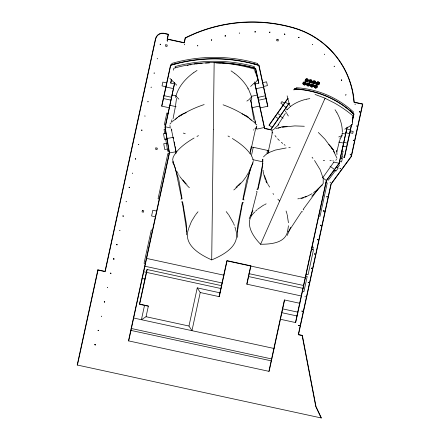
<?xml version="1.0" encoding="UTF-8"?>
<svg xmlns="http://www.w3.org/2000/svg" width="440" height="440" viewBox="0 0 440 440"><rect width="100%" height="100%" fill="white"/><g stroke="black" fill="none" stroke-linecap="round" stroke-linejoin="round"><path stroke-width="0.66" d="M235.598 229.389C241.131 245.471 223.801 254.837 211.712 259.897L213.323 129.514M213.323 129.421L214.126 64.433M214.132 63.943L214.148 62.607L220.44 62.893A149.397 145.31 0.7 0 1 254.315 69.086L257.989 79.448L254.887 83.144L253.308 83.484M303.248 84.502L303.215 84.288A1.084 1.04 64.7 0 0 303.039 83.913M305.69 81.488L305.454 81.092A1.084 1.04 64.7 0 0 305.283 80.718L305.223 80.108A1.084 1.04 -75.3 0 0 305.327 79.712L305.673 79.206A1.084 1.04 -35.3 0 0 306.009 78.969L306.598 78.804A1.084 1.04 4.7 0 0 307.01 78.837L307.566 79.09A1.084 1.04 44.7 0 0 307.863 79.382L308.127 79.937A1.084 1.04 84.7 0 0 308.159 80.344L308.011 80.938A1.084 1.04 -55.3 0 0 307.775 81.274L307.274 81.631A1.084 1.04 -15.3 0 0 306.878 81.741L306.268 81.692A1.084 1.04 24.7 0 0 305.894 81.521L305.492 81.307M307.192 85.707L307.411 85.739M311.339 80.118A1.084 1.04 44.7 0 0 311.625 80.41L311.889 80.96A1.084 1.04 84.7 0 0 311.927 81.373L311.773 81.961A1.084 1.04 -55.3 0 0 311.536 82.302L311.041 82.66A1.084 1.04 -15.3 0 0 310.64 82.764L310.035 82.72A1.084 1.04 24.7 0 0 309.661 82.544L309.221 82.115A1.084 1.04 64.7 0 0 309.045 81.741L308.99 81.13A1.084 1.04 -75.3 0 0 309.095 80.734L309.441 80.229A1.084 1.04 -35.3 0 0 309.777 79.992M311.553 86.933A1.084 1.04 24.7 0 0 311.185 86.763L310.745 86.334A1.084 1.04 64.7 0 0 310.569 85.96L310.514 85.355A1.084 1.04 -75.3 0 0 310.618 84.953L310.965 84.447A1.084 1.04 -35.3 0 0 311.3 84.211L311.889 84.046A1.084 1.04 4.7 0 0 312.301 84.084L312.857 84.337A1.084 1.04 44.7 0 0 313.148 84.629L313.412 85.179A1.084 1.04 84.7 0 0 313.451 85.591L313.297 86.185A1.084 1.04 -55.3 0 0 313.06 86.521M315.695 82.401L315.541 82.989A1.084 1.04 -55.3 0 0 315.304 83.325L314.809 83.683A1.084 1.04 -15.3 0 0 314.408 83.787L313.797 83.743A1.084 1.04 24.7 0 0 313.423 83.567L312.989 83.138A1.084 1.04 64.7 0 0 312.812 82.77L312.752 82.159A1.084 1.04 -75.3 0 0 312.862 81.758L313.203 81.257A1.084 1.04 -35.3 0 0 313.544 81.015L314.132 80.856A1.084 1.04 4.7 0 0 314.545 80.889L315.101 81.142A1.084 1.04 44.7 0 0 315.392 81.433M315.32 87.962A1.084 1.04 24.7 0 0 314.947 87.791L314.512 87.362A1.084 1.04 64.7 0 0 314.336 86.988L314.276 86.378A1.084 1.04 -75.3 0 0 314.386 85.982L314.732 85.476A1.084 1.04 -35.3 0 0 315.068 85.239L315.656 85.074A1.084 1.04 4.7 0 0 316.069 85.107L316.624 85.36A1.084 1.04 44.7 0 0 316.916 85.651L317.18 86.207A1.084 1.04 84.7 0 0 317.218 86.614L317.064 87.208M316.965 84.562L317.185 84.59A1.084 1.04 24.7 0 1 317.559 84.766L318.17 84.816A1.084 1.04 -15.3 0 1 318.566 84.706L319.072 84.359A1.084 1.04 -55.3 0 1 319.303 84.018L319.462 83.424A1.084 1.04 84.7 0 1 319.423 83.017L319.165 82.462A1.084 1.04 44.7 0 1 318.868 82.17L318.318 81.912A1.084 1.04 4.7 0 1 317.906 81.879L317.312 82.038A1.084 1.04 -35.3 0 1 316.976 82.28M186.351 234.845L186.632 225.368L182.584 201.751M274.527 128.997L274.549 128.639M296.153 88.99L296.247 87.736L300.069 88.011A93.368 93.368 0 0 1 350.664 109.461L353.518 112.019L352.682 112.954M339.9 138.342L341.671 136.862L342.221 133.711M303.424 84.678L303.644 84.711A1.084 1.04 24.7 0 1 304.018 84.882C304.75 85.927 304.37 80.977 305.327 82.286A1.084 1.04 44.7 0 0 305.618 82.577L305.882 83.127A1.084 1.04 84.7 0 0 305.921 83.54L305.767 84.134M306.548 81.978L306.686 80.278L307.401 78.727M308.072 86.201C307.989 85.679 308.49 82.319 309.095 83.314A1.084 1.04 44.7 0 0 309.386 83.6L309.65 84.156A1.084 1.04 84.7 0 0 309.683 84.568L309.534 85.157A1.084 1.04 -55.3 0 0 309.298 85.498L308.798 85.85A1.084 1.04 -15.3 0 0 308.402 85.96L307.791 85.91A1.084 1.04 24.7 0 0 307.417 85.739M310.316 83.006C310.233 82.484 310.734 79.129 311.333 80.118M311.559 86.939C312.384 87.654 311.647 84.321 312.692 83.969M314.077 84.029C312.966 82.962 315.722 80.79 315.656 81.983A1.084 1.04 84.7 0 0 315.695 82.396M315.32 87.962C316.151 88.682 315.414 85.349 316.459 84.997M315.733 86.68L315.293 84.898M317.845 85.052L318.104 83.297M262.895 159.704L261.586 174.059L257.928 189.426M315.398 81.439L315.7 81.769M250.113 153.692L255.173 130.735L256.817 126.638M288.437 225.753L287.683 230.989M304.304 85.173L304.629 84.937A1.084 1.04 -15.3 0 1 305.025 84.826C305.745 84.645 302.99 82.286 304.359 82A1.084 1.04 4.7 0 0 304.772 82.033L305.162 81.922M316.971 82.28L316.586 82.379L317.999 83.402L318.703 81.802M314.936 80.779L314.248 82.368L312.521 82.484M135.751 158.978L135.449 158.548L135.305 159.022M138.375 144.375C139.123 144.738 138.138 144.666 138.826 144.331M148.049 101.822C147.659 100.848 148.544 101.695 147.774 101.855M157.476 58.762C157.135 58.586 156.998 58.68 157.448 58.823M175.648 97.554C177.7 87.389 185.125 78.986 193.27 72.925M176.512 98.357L175.439 106.442L173.063 118.657M225.5 35.976L225.203 35.679L225.055 36.036M284.9 34.249L284.603 33.952L284.455 34.309M312.329 44.561C312.879 44.413 312.648 44.869 312.395 44.451M356.301 126.06C356.692 126.165 356.708 126.242 356.367 125.95M305.432 84.865L305.531 84.475A1.084 1.04 -55.3 0 1 305.762 84.139M311.839 87.225L312.164 86.988A1.084 1.04 -15.3 0 1 312.56 86.878L313.06 86.526M315.607 88.248L315.925 88.011A1.084 1.04 -15.3 0 1 316.327 87.901L316.827 87.555A1.084 1.04 -55.3 0 1 317.059 87.213M178.415 116.584L178.475 116.21M254.958 31.631L255.063 32.114L255.426 31.779M269.467 32.159L269.803 32.522L269.946 32.049M237.325 231.974L242.6 202.615L243.551 202.791M252.681 164.005L253.297 160.633M252.532 164.186L252.78 162.85L246.604 180.466L242.836 199.617M316.833 84.387L316.756 84.167A1.084 1.04 64.7 0 0 316.58 83.793L316.52 83.182A1.084 1.04 -75.3 0 0 316.624 82.786L316.586 82.379M323.197 183.266L323.208 178.668M171.859 119.818L171.639 122.128M242.264 202.488L237.639 226.001L237.688 237.336M262.911 163.196L257.631 189.365L256.861 189.211M250.135 151.976L251.246 146.773M272.151 131.005L271.981 134.574L267.872 153.549M77.434 365.063L98.038 270.111L105.188 271.662L155.683 38.94A7.062 7.062 0 0 1 163.674 33.456L168.185 34.436L167.151 39.204L184.316 42.928L185.372 38.038L193.672 34.183A149.27 149.27 0 0 1 293.409 27.935A83.903 83.903 0 0 1 352.897 93.72L354.002 102.328L362.511 104.175L351.197 156.332L330.952 183.997L298.249 334.73L302.143 335.577L315.777 406.604L321.123 417.934M177.738 63.151L170.522 65.115L161.623 106.123L169.252 107.778M161.865 106.172L170.731 65.312L177.793 63.388A153.681 153.681 0 0 1 251.719 63.465L258.781 65.406L267.647 106.271M171.452 79.25L170.621 83.061L174.438 83.892M173.415 70.191L173.833 68.261L178.673 66.941A150.018 150.018 0 0 1 250.833 67.017L255.673 68.349L258.885 83.149L255.068 83.974M170.863 83.116L171.688 79.299M284.62 299.998L269.132 371.377L128.475 340.857L169.252 152.911L164.967 127.545L174.713 82.621M128.711 340.912L169.505 152.916L165.215 127.545L174.614 83.067M147.197 269.533L139.695 304.101L148.385 305.987L146.053 316.718L141.411 319.704L144.518 305.399M197.241 287.881L200.233 292.523L191.956 330.671L188.969 326.029L197.241 287.881L220.132 292.848M219.065 296.61L226.875 260.612L250.954 265.837L246.972 284.191M251.383 155.887L253.253 147.279L268.889 150.706M266.695 154.357L267.553 150.381M250.663 266.024L246.73 284.141L301.461 296.016M268.895 371.327L284.383 299.943L299.877 303.309M295.455 322.536L326.288 180.45L339.053 163.224L346.968 127.886M347.144 127.067L339.279 163.328L326.502 180.609L295.697 322.591L280.434 319.281M312.73 249.838L313.302 247.187L312.109 246.928M341.577 158.482L343.145 151.256L341.952 150.997M344.322 157.35L351.423 124.63M352.259 120.769L353.689 114.18L349.695 110.611A91.867 91.867 0 0 0 299.915 89.507L294.569 89.117L293.975 89.969M351.659 124.68L344.559 157.399L341.935 156.833M352.209 122.128L353.958 114.092L349.855 110.424M268.444 152.427L268.868 150.502M303.034 83.908L302.979 83.303A1.084 1.04 -75.3 0 0 303.083 82.901L303.43 82.401A1.084 1.04 -35.3 0 0 303.77 82.165M188.705 228.289L191.455 221.419L195.377 215.083M250.448 168.586L243.199 199.7L244.145 199.92M188.584 228.806C182.655 244.745 199.749 254.54 211.712 259.897M336.853 151.745L338.839 143.473M262.46 161.013L262.79 159.681M262.493 160.496L262.829 159.181M250.938 215.804L257.092 191.714L256.333 191.521M333.245 149.941L333.322 149.644M254.023 67.898L254.37 66.644L251.147 65.758A151.316 151.316 0 0 0 178.36 65.681L175.142 66.561L175.483 67.81M257.339 64.757L257.68 63.509L252.087 61.974A155.221 155.221 0 0 0 177.424 61.892L171.831 63.415L172.172 64.669M339.031 142.852L340.362 138.501M287.645 231.193C285.263 243.326 270.485 244.228 260.596 244.255C252.401 235.978 243.348 221.854 254.782 212.014M252.126 164.428L248.941 171.831M255.178 123.156L255.013 120.841M315.876 86.581L316.729 87.939M154.198 73.238C154.006 72.397 154.611 72.864 154.049 73.276M145.035 116.039C144.672 115.731 144.694 115.836 144.947 116.127M184.69 44.721C184.239 44.528 184.454 44.429 184.602 44.809M132.621 173.256C132.347 172.986 132.182 173.052 132.583 173.305M255.387 31.905L255.03 32.054L254.975 31.669M350.119 154.605C350.664 155.48 350.218 153.604 350.466 154.979M317.488 239.492L317.851 239.377L317.895 239.822M317.911 239.74L317.702 239.371L317.449 239.751M287.221 235.411L290.653 227.266M260.596 244.255L324.473 99.55M324.539 99.396L325.072 98.197L315.068 94.446M225.506 36.063L225.203 35.635L225.055 36.108M284.906 34.342L284.603 33.913L284.455 34.381M249.189 218.62L252.89 210.595M316.784 84.568L318.043 83.226M311.735 268.378L311.432 267.949L311.284 268.416M248.727 89.623L251.642 96.932L251.774 98.494L250.476 101.041M303.77 82.159L303.996 81.824M307.06 85.536L306.977 85.311A1.084 1.04 64.7 0 0 306.807 84.937L306.746 84.326A1.084 1.04 -75.3 0 0 306.851 83.93L307.197 83.424A1.084 1.04 -35.3 0 0 307.533 83.188L308.127 83.022A1.084 1.04 4.7 0 0 308.534 83.061L308.924 82.946M309.782 79.987L310.365 79.827A1.084 1.04 4.7 0 0 310.777 79.866L311.168 79.75M322.718 177.76L333.966 161.937M285.312 111.98L285.94 110.924M285.318 113.498L277.932 125.032M248.666 172.403L246.021 176.858M288.497 231.655L301.774 211.437L302.429 211.865M321.948 185.284L323.07 183.59M274.841 128.205L278.795 124.669M287.859 98.252L268.994 125.136L272.19 127.38M293.816 89.771L294.454 88.864L299.937 89.265M269.192 125.279L288.062 98.395M254.606 81.851L264.688 128.315L270.628 129.608L289.157 103.202M309.755 83.771L308.176 84.463L307.01 85.712M335.83 160.331L336.485 159.406M245.718 177.287L242.985 180.978L238.502 185.801M305.486 81.488L306.652 80.239L308.341 80.713M313.016 83.54L314.204 82.28L315.87 82.764M310.777 86.735L312.026 85.536L311.531 83.875M317.851 83.364L319.534 82.621M318.115 189.03L303.149 209.462L303.782 209.924M335.467 170.533L328.29 180.24L327.311 179.514M337.464 167.838L339.46 165.138L338.476 164.412M263.478 156.904L266.09 154.347M197.791 45.551C197.472 46.536 198.077 45.788 197.511 45.54M211.398 39.848L211.398 40.188M129.135 187.264L129.498 187.644M101.547 316.349C101.167 316.041 101.376 316.025 101.437 316.409M324.395 54.23C324.957 54.362 324.478 54.626 324.506 54.169M341.704 80.284L341.358 80.284L341.655 79.899M308.215 282.354L308.236 282.772L308.632 282.678M302.049 310.882L301.972 311.256L302.357 311.311M176.957 151.431C174.84 154.347 171.512 157.856 173.102 161.75M170.973 122.892L169.961 124.009M198.006 211.772L195.723 214.577M175.56 119.29L177.458 117.266M160.072 44.237L160.567 44.259L160.232 44.66M167.073 40.722L167.524 40.678L167.448 41.123M314.402 253.71L314.584 254.205L314.804 253.726M308.198 282.32L308.561 282.7M302.011 310.965L302.033 311.377L302.423 311.289M251.642 96.932L248.941 99.622M311.79 196.224L321.981 185.075M321.986 184.971L316.272 190.542M287.32 109.406L289.779 107.113M177.177 151.146C181.929 145.75 187.902 141.642 194.062 138.023M303.243 84.684L304.447 83.474L305.993 82.742M309.254 82.517L310.453 81.301L311.999 80.575M314.545 87.758L315.744 86.548L317.29 85.817M315.645 86.647L317.394 86.983M240.559 183.051L235.823 187.44M254.964 128.656L255.767 127.859M250.602 86.477L253.16 84.04M236.258 187.907L237.606 186.643M255.503 211.216L257.109 209.77M171.98 121.946L172.414 121.578M235.807 188.331L233.805 189.943M307.675 81.67L306.686 80.278L308.231 79.547M313.522 84.793L311.944 85.487L312.966 86.917M172.871 121.121L178.024 117.194M160.193 44.176L160.38 44.627M167.145 40.7L167.437 41.085M126.082 201.531C126.297 202.081 126.11 201.762 126.324 201.531M123.25 215.804L122.821 216.106L123.294 216.255M257.736 209.187L262.675 205.716M253.369 130.075L253.875 129.701M313.588 192.561L315.887 190.878M290.68 106.348C295.257 102.85 300.658 100.54 306.257 99.248M141.526 130.009C142.082 129.591 141.994 130.878 141.933 130.097M129.514 187.242L129.113 187.226L129.096 187.632M122.964 215.793L123.162 216.282M117.04 244.415L116.611 244.717L117.084 244.86M110.875 273.471L110.407 273.322L110.836 273.02M178.299 116.545L182.705 113.966L186.23 112.673M246.89 101.079L248.501 99.996M179.146 116.529C186.874 111.408 195.371 107.481 204.166 104.572M197.027 70.455L193.424 72.82M311.053 194.238L312.02 193.649M344.817 129.173L352.347 124.658L352.902 115.781A120.89 117.579 23.8 0 0 334.576 103.059L325.045 98.263M310.706 194.436L305.19 197.203M267.394 153.483L269.176 152.493M273.796 129.344L272.679 129.866M264.732 204.6L266.145 203.83M196.961 136.439L198.468 135.641M278.35 128.128L280.401 127.226M263.093 205.453L264.187 204.881M180.224 115.495L181.72 114.774M342.067 135.658L338.762 136.939M269.434 152.356L275.38 150.062L286.165 147.95M117.013 244.865L116.644 244.651L116.952 244.42M314.661 254.155L314.534 254.155M304.073 197.186L306.471 196.229M211.701 40.271L211.299 39.936L211.778 39.825M141.851 130.471L141.57 130.46M341.396 79.86L341.809 80.047L341.594 80.388M135.361 159.071L135.647 159.082M326.882 196.449L327.283 196.79L326.805 196.895M104.346 301.62L104.759 301.879L104.324 302.11M320.672 225.06L321.09 225.324L320.595 225.506M98.137 330.226L98.538 330.561L98.059 330.671M301.257 198.649L304.068 197.621M301.554 197.995L303.441 197.389M275.764 128.639L280.649 127.397M299.58 198.484L300.894 198.154M332.833 160.87L333.327 160.749M254.969 72.017L256.399 71.704M262.768 82.643L266.585 81.818L267.41 85.63L263.593 86.46M256.096 88.71L263.725 87.054M251.18 96.377L257.461 95.013M257.978 97.383L265.606 95.728M258.599 100.243L266.228 98.588M252.219 107.657L259.848 106.002M260.255 107.872L267.883 106.216L258.984 65.213L251.774 63.228M264.506 127.457L256.872 129.113L256.295 126.434M180.769 199.139L181.715 198.941L175.241 167.656M281.254 126.957L287.084 126.511M281.892 127.215L294.861 125.906L304.315 126.264M309.832 98.604L306.405 99.22M297.836 198.847L298.925 198.644M165.259 129.267L164.054 129.47L164.72 133.419M165.913 133.15L163.51 133.557L164.505 139.458L166.909 139.051M166.815 138.479L173.156 137.407M166.309 143.291L163.74 143.726L164.72 149.496L167.282 149.061M168.933 150.997L167.728 151.201L165.611 138.688M169.252 152.911L176.275 151.729M181.291 202.021L182.248 201.872L186.791 231.352M194.101 63.96L200.965 63.195M329.923 160.485L331.221 160.347M304.986 80.432L306.691 80.328L306.24 78.628M308.754 81.461L310.442 81.252L312.109 81.736M302.748 83.628L304.447 83.474L306.097 83.908M316.289 83.512L317.988 83.353L319.638 83.787M306.51 84.656L308.215 84.496L309.865 84.931M310.277 85.679L311.977 85.52L313.632 85.954M314.045 86.702L315.744 86.548L314.341 85.575M359.579 111.54L359.882 111.969L359.392 111.947M288.827 147.691L290.202 147.571M283.025 126.786L284.367 126.726M214.148 62.689L220.44 62.981M317.537 81.703L318.12 83.386M323.274 160.358L324.616 160.49M251.213 147.021L253.253 147.279M166.661 82.918L162.844 82.093L162.019 85.904L165.831 86.735M165.781 86.961L173.41 88.616M346.726 128.997L350.543 129.828M350.323 130.84L353.183 131.461L352.77 133.364L349.91 132.748M172.029 94.985L175.824 95.81M345.901 132.814L349.712 133.639M342.029 133.304L345.625 134.085M163.9 95.634L171.529 97.29M163.279 98.494L170.907 100.15M343.833 142.351L347.644 143.176M169.791 105.297L176.061 106.656M338.718 142.071L343.657 143.143M343.002 146.163L346.819 146.993M168.064 113.262L166.87 113.003L164.285 124.922L165.479 125.18M340.45 157.933L342.359 158.345L341.583 161.92L339.675 161.507M333.674 162.058L339.29 163.279M165.138 126.753L170.731 127.969M252.615 159.621L263.016 161.882M326.04 182.721L327.234 182.98L320.001 216.321L318.808 216.062M169.048 153.852L167.86 153.593L158.065 198.721L159.258 198.979M156.635 211.073L152.818 210.243L151.58 215.969L155.392 216.794M311.608 249.249L313.517 249.667L308.094 274.659L306.185 274.241M152.471 230.252L151.283 229.994L144.067 263.241L145.261 263.5M305.773 276.144L307.202 276.457L303.914 291.61L302.484 291.297M305.393 277.899L227.062 260.904L219.302 296.665L200.233 292.523M249.007 273.653L303.738 285.527M248.386 276.513L303.116 288.387M146.371 258.374L223.96 275.204M144.914 266.228L222.266 283.014M221.683 285.698L146.955 269.484L139.403 304.288L148.33 306.224M143.473 271.722L221.062 288.558M142.027 278.399L144.887 279.021M282.695 308.875L297.952 312.186M281.864 312.692L297.121 316.002M146.053 316.718L188.969 326.029M133.441 317.972L274.098 348.491M131.164 328.46L271.821 358.98M130.751 330.368L271.409 360.888M310.591 81.34L309.05 80.328M223.091 104.803C231.809 107.932 240.213 112.068 247.808 117.381M183.337 133.089L185.229 133.738M242.044 113.812L247.154 116.32L251.323 120.225M345.972 94.82L345.548 95.123L346.011 94.798M353.183 140.558L353.606 140.597L353.518 140.151M151.206 87.137C151.118 87.593 150.761 87.384 151.283 87.175M330.209 182.182C330.044 182.589 329.885 182.507 330.303 182.27M326.893 196.917L327.135 196.493M320.683 225.522L321.019 225.192M353.315 140.635L353.678 140.58L353.584 140.184M245.773 115.808L246.758 116.314M228.019 136.004L229.504 136.84M232.364 138.496C239.261 142.808 246.048 147.719 250.718 154.495M234.614 73.332L231.072 70.879M312.818 81.356L314.221 82.33L315.205 83.721M305.283 79.305L306.686 80.278M310.574 84.552L311.977 85.52M306.807 83.523L308.215 84.496L309.199 85.894M303.045 82.5L304.447 83.474M289.086 103.301L270.738 129.877L264.484 128.524L254.65 83.193M285.202 102.042L288.398 104.286M284.35 103.257L281.952 101.574L280.836 103.175L283.228 104.858M282.959 105.237L286.154 107.481M285.445 108.493L287.331 109.819M277.354 113.229L280.55 115.467M280.121 116.083L283.135 118.195M275.11 116.419L278.305 118.663M270.628 129.608L272.514 130.933M336.562 167.007L338.129 168.168L335.951 171.111L334.384 169.95M330.017 166.188L334.637 169.604M322.977 178.007L326.502 180.609M284.114 144.551L285.115 145.316M298.969 37.246L299.041 37.664L298.595 37.593M298.672 37.631L298.997 37.219M340.038 168.735L340.489 168.498L339.999 168.757M98.439 330.308L98.098 330.649M249.117 118.222L253.968 122.122M281.353 142.312L282.711 143.429M234.768 73.436C240.097 77.561 244.822 82.577 248.105 88.49M334.202 66.638C334.152 65.995 334.532 65.929 334.18 66.567M328.801 144.436L330.968 146.57L333.344 149.952M318.318 132.446L324.951 139.189L332.723 149.655M254.414 122.595L254.837 122.975M178.882 99.138L175.819 95.997M186.758 185.157L189.387 187.754M169.906 78.353L176.698 85.146M277.618 138.77L279.351 140.508M277.882 199.172L279.68 201.025M186.978 184.668L182.798 179.965M185.713 184.113L179.757 176.468M331.419 147.494L332.882 149.369M256.256 124.416L256.806 125.087M228.459 214.533L226.204 211.596M269.528 32.368L269.951 32.12M312.081 157.229L312.923 158.329M272.976 193.507L273.653 194.414M275 135.531L276.166 137.104M317.988 83.353L318.973 84.744M311.443 82.698L310.453 81.301L310.002 79.657M314.523 160.463L320.232 169.862L323.081 178.068M336.892 112.679L335.038 109.731M228.811 214.984L233.321 222.91M268.466 185.202L269.638 187.077M287.221 114.186L288.316 115.968M290.543 106.728L289.52 104.957L287.139 95.865M178.646 174.587L179.19 175.555M176.93 171.518L178.073 173.564M267.498 183.414L268.147 184.608M333.427 150.695L336.974 158.246M336.974 112.805C340.329 118.756 342.425 125.505 342.32 132.369M286.429 112.486L286.957 113.619M267.179 182.82L264.462 175.588M251.653 155.991L253.121 159.44M174.994 167.228L173.668 163.46M233.585 223.526L234.382 225.357M311.729 268.163L311.284 268.345M265.76 180.708L266.668 182.924M333.718 150.761L334.439 152.889M272.514 132.253L272.839 133.111M286.066 211.002L286.721 212.916M234.922 227.04L235.488 228.866M264.732 177.76L265.315 179.597M264.237 176.149L264.539 177.144M313.77 80.68L314.221 82.33M307.764 82.852L308.215 84.496M287.265 215.072L288.431 222.739M286.847 213.433L287.106 214.478M264.082 175.654L263.335 172.156M258.643 83.199L255.464 68.547L250.773 67.254A149.776 149.776 0 0 0 216.079 62.827M247.973 88.094L248.259 89.413M250.536 99.902L255.855 124.421M171.589 128.97L171.864 130.257M171.452 129.701L175.791 150.838L175.995 153.423M169.912 125.565L170.176 126.94M173.377 137.329L173.624 138.638M174.24 141.906L174.856 145.173M175.104 146.482L176.094 151.712M182.083 198.869L178.788 179.625L173.052 161.865L173.377 163.878M253.836 119.653L251.763 107.382L250.965 99.951M172.909 161.667L173.234 163.702M248.485 117.073L248.54 117.453M263.082 170.264L263.23 171.6M336.694 150.227L336.985 154.523M294.454 88.864A92.114 92.114 0 0 1 353.958 114.092M170.522 65.115A153.923 153.923 0 0 1 258.984 65.213M187.132 65.362A149.776 149.776 0 0 1 188.436 65.12M189.739 64.895A149.776 149.776 0 0 1 191.043 64.686M196.284 63.943A149.776 149.776 0 0 1 197.593 63.789M200.228 63.509A149.776 149.776 0 0 1 202.202 63.333M205.502 63.096A149.776 149.776 0 0 1 209.468 62.909M94.93 344.718L95.403 344.845L94.93 344.718M104.242 301.807L104.709 301.934L104.242 301.807M107.344 287.502C107.657 287.743 107.899 287.54 107.305 287.48M110.446 273.196L110.919 273.322L110.446 273.196M113.553 258.896L114.021 259.023L113.553 258.896M119.757 230.285C120.241 230.445 120.153 230.362 119.757 230.285M239.283 33.066C239.597 33.308 239.839 33.105 239.245 33.044M298.843 325.38L299.316 325.507L298.843 325.38M305.052 296.769C305.409 296.863 305.525 296.912 305.052 296.769M323.675 210.947L324.143 211.073L323.675 210.947M355.031 104.137C355.416 104.242 355.465 104.258 355.031 104.137M359.409 111.755L359.876 111.881L359.409 111.755M94.892 344.696C95.2 345.796 95.766 343.965 94.892 344.696M113.514 258.874C113.812 259.974 114.4 258.137 113.514 258.874M298.81 325.358C299.101 326.458 299.695 324.621 298.81 325.358M323.637 210.925C323.917 212.02 324.55 210.205 323.637 210.925M97.851 269.819L77.198 365.007L321.42 418L316.008 406.527L302.352 335.374L298.54 334.543L331.183 184.102L351.423 156.437L362.802 103.989L354.222 102.124A84.15 84.15 0 0 0 293.475 27.704A149.518 149.518 0 0 0 185.163 37.867L184.129 42.636L167.437 39.017L168.476 34.249L163.713 33.215A7.299 7.299 0 0 0 155.447 38.88L105.001 271.37L97.851 269.819M165.836 44.748L165.528 46.178L166.958 46.492L167.266 45.056L165.836 44.748M142.34 210.469L142.032 211.899L143.462 212.207L143.77 210.777L142.34 210.469M155.92 147.884L155.612 149.314L157.041 149.628L157.35 148.198L155.92 147.884M276.975 39.254L276.666 40.684L278.096 40.997L278.405 39.562L276.975 39.254"/></g></svg>
